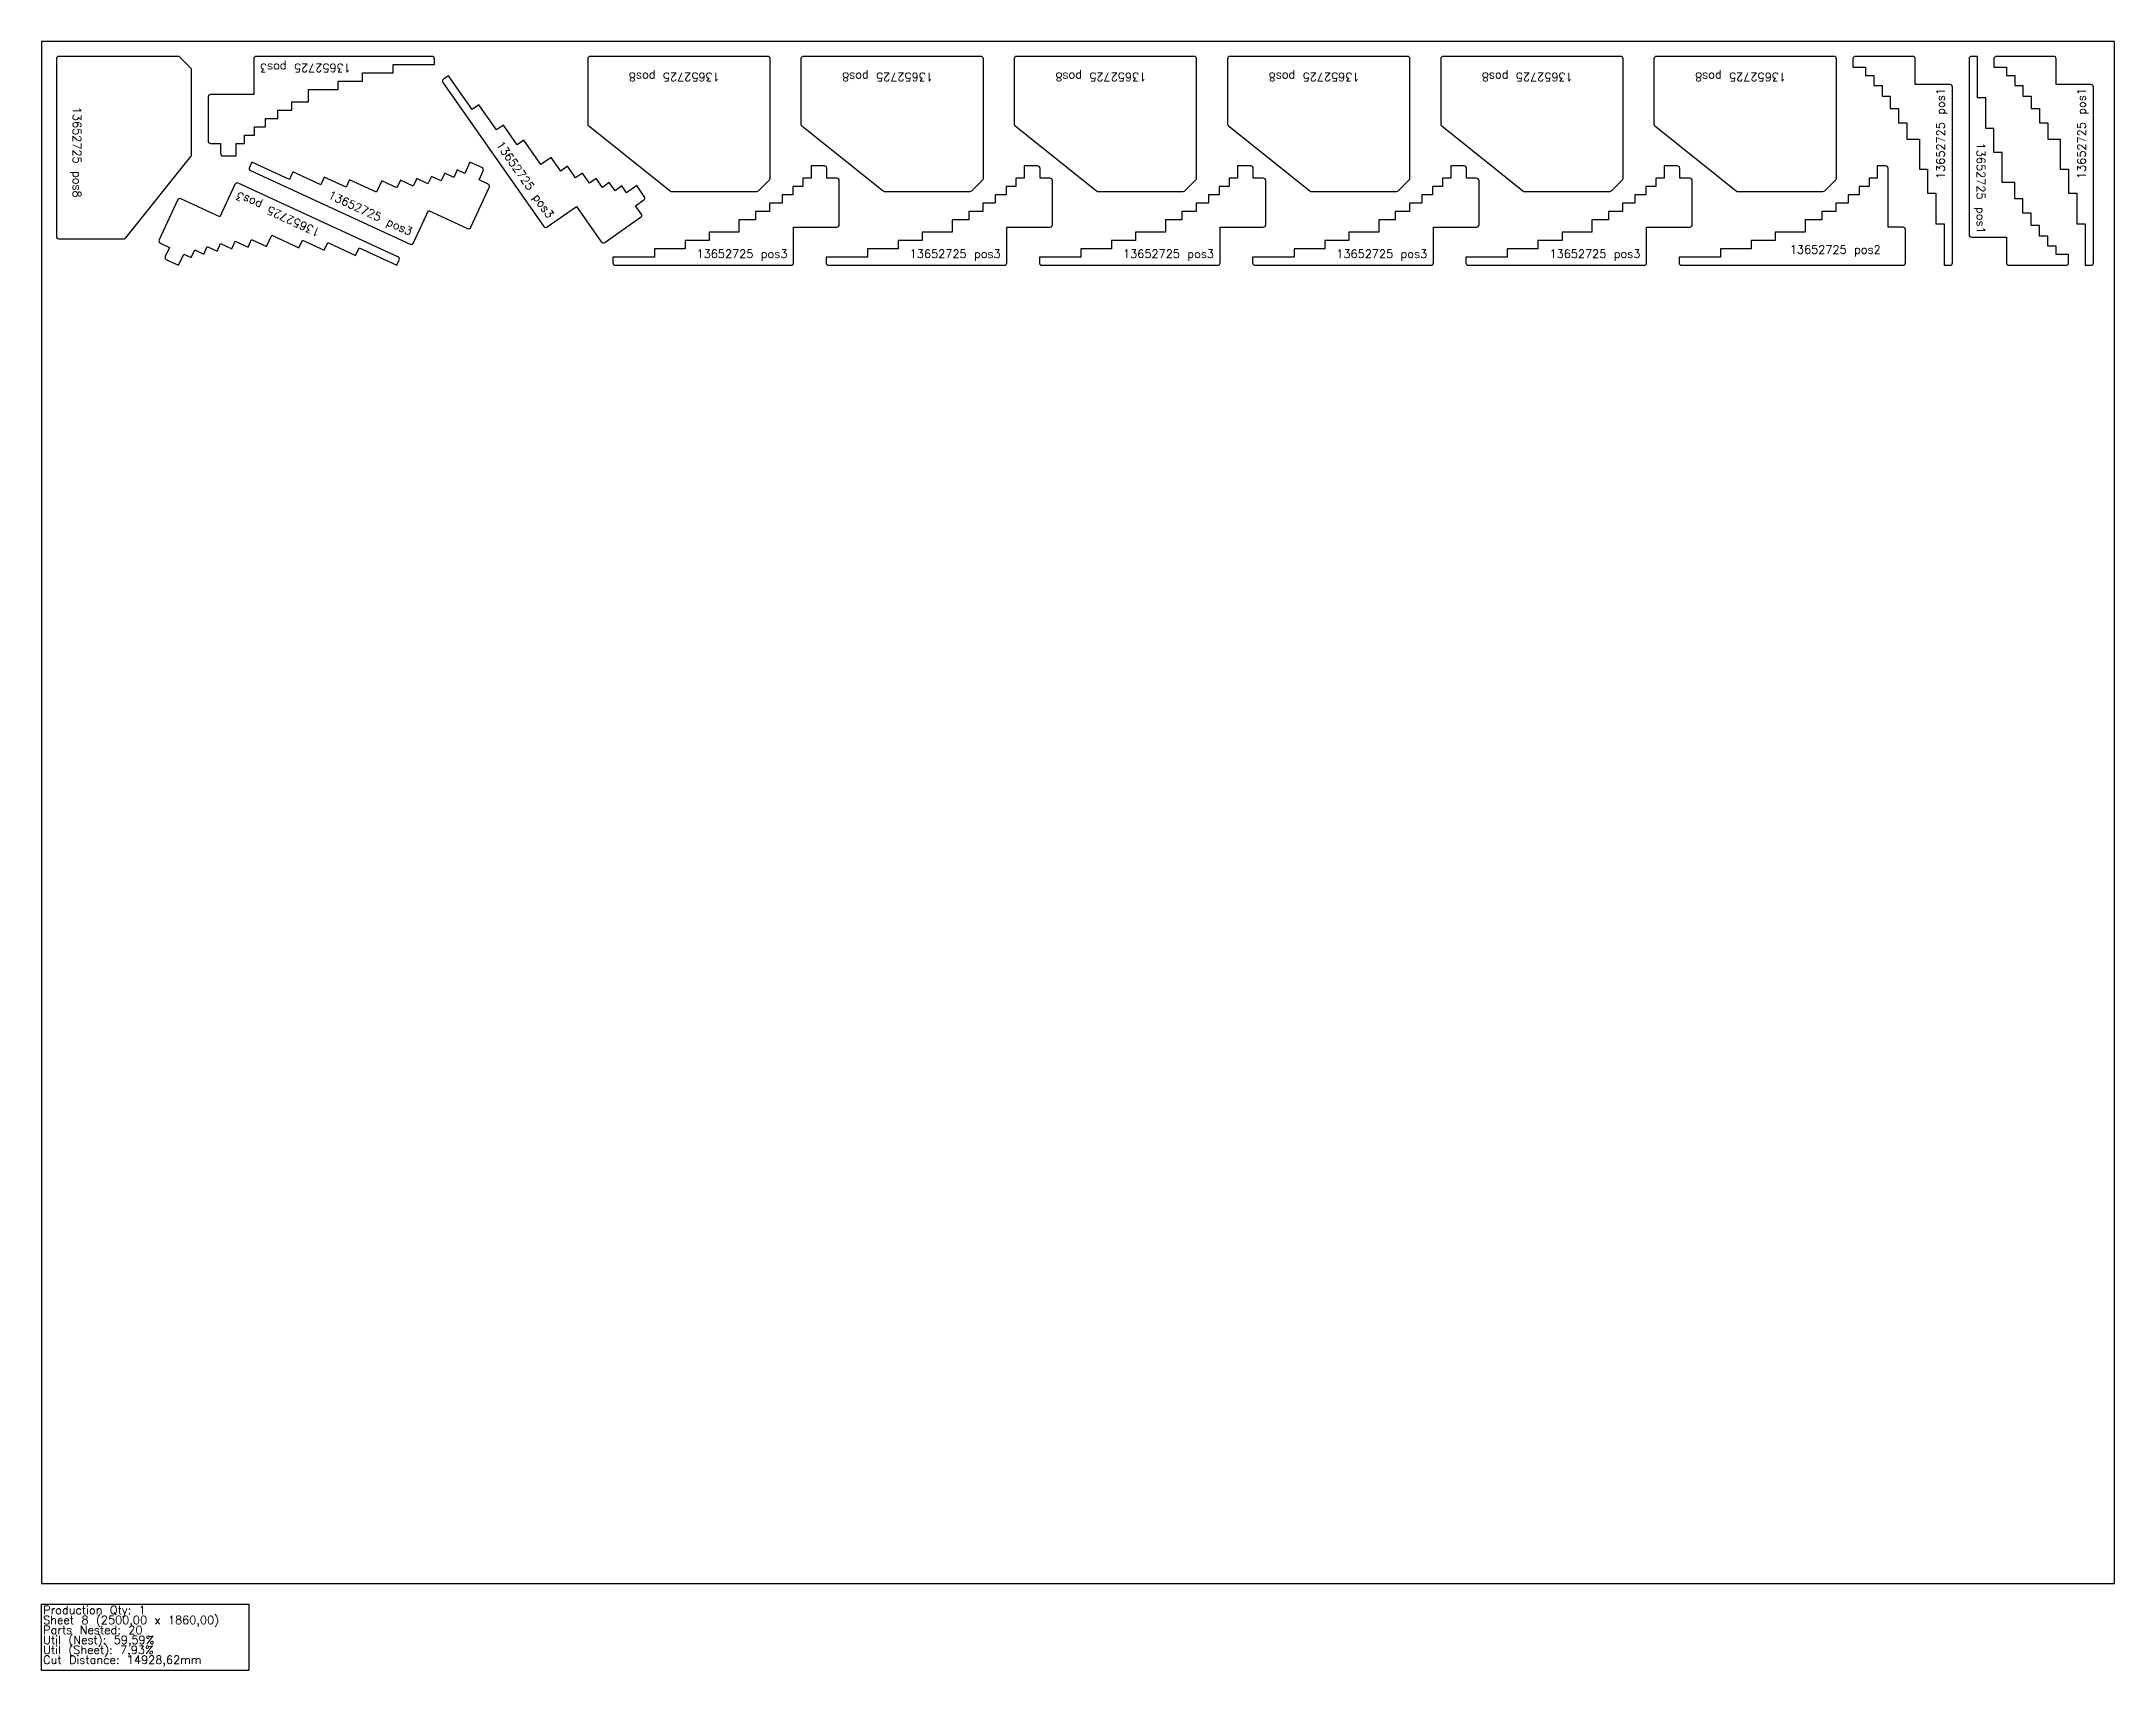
# Model space of a CAD drawing. Header units: millimetres. Extents: x 18375 to 20875, y -105 to 1860.
import ezdxf

# ---------------------------------------------------------------- set-up
doc = ezdxf.new("R2010")
doc.units = ezdxf.units.MM
for name, color, linetype in [('13652725', 7, 'Continuous'), ('sheet', 24, 'Continuous'), ('Stats', 7, 'Continuous'), ('Texto', 7, 'Continuous')]:
    doc.layers.add(name, color=color, linetype=linetype)
doc.styles.get("Standard").update_dxf_attribs({"font": 'txt.shx'})

msp = doc.modelspace()

# ---------------------------------------------------------------- linework, layer by layer
at = {"color": 5}
for points in [[(18393, 1625, 0.414214), (18396, 1622), (18474.6, 1622, 0.227838), (18476.9, 1623.1), (18555.3, 1721.2, 0.170304), (18556, 1723.1), (18556, 1825.8, 0.198912), (18555.1, 1827.9), (18541.9, 1841.1, 0.198912), (18539.8, 1842), (18396, 1842, 0.414214), (18393, 1839)], [(19036.8, 1842, 0.414214), (19033.8, 1839), (19033.8, 1760.4, 0.227838), (19034.9, 1758.1), (19133, 1679.7, 0.170304), (19134.8, 1679), (19237.5, 1679, 0.198912), (19239.7, 1679.9), (19252.9, 1693.1, 0.198912), (19253.8, 1695.2), (19253.8, 1839, 0.414214), (19250.8, 1842)], [(19293.9, 1842, 0.414214), (19290.9, 1839), (19290.9, 1760.4, 0.227838), (19292.1, 1758.1), (19390.1, 1679.7, 0.170304), (19392, 1679), (19494.7, 1679, 0.198912), (19496.8, 1679.9), (19510.1, 1693.1, 0.198912), (19510.9, 1695.2), (19510.9, 1839, 0.414214), (19507.9, 1842)], [(19551.1, 1842, 0.414214), (19548.1, 1839), (19548.1, 1760.4, 0.227838), (19549.2, 1758.1), (19647.3, 1679.7, 0.170304), (19649.2, 1679), (19751.9, 1679, 0.198912), (19754, 1679.9), (19767.2, 1693.1, 0.198912), (19768.1, 1695.2), (19768.1, 1839, 0.414214), (19765.1, 1842)], [(19808.3, 1842, 0.414214), (19805.3, 1839), (19805.3, 1760.4, 0.227838), (19806.4, 1758.1), (19904.4, 1679.7, 0.170304), (19906.3, 1679), (20009, 1679, 0.198912), (20011.1, 1679.9), (20024.4, 1693.1, 0.198912), (20025.3, 1695.2), (20025.3, 1839, 0.414214), (20022.3, 1842)], [(20065.4, 1842, 0.414214), (20062.4, 1839), (20062.4, 1760.4, 0.227838), (20063.6, 1758.1), (20161.6, 1679.7, 0.170304), (20163.5, 1679), (20266.2, 1679, 0.198912), (20268.3, 1679.9), (20281.6, 1693.1, 0.198912), (20282.4, 1695.2), (20282.4, 1839, 0.414214), (20279.4, 1842)], [(20322.6, 1842, 0.414214), (20319.6, 1839), (20319.6, 1760.4, 0.227838), (20320.7, 1758.1), (20418.8, 1679.7, 0.170304), (20420.6, 1679), (20523.3, 1679, 0.198912), (20525.5, 1679.9), (20538.7, 1693.1, 0.198912), (20539.6, 1695.2), (20539.6, 1839, 0.414214), (20536.6, 1842)], [(20622.9, 1633, 0.414214), (20619.9, 1636), (20601.9, 1636), (20601.9, 1707, 0.414214), (20598.9, 1710), (20588.9, 1710), (20588.9, 1695), (20578.9, 1695), (20578.9, 1685), (20566.9, 1685), (20566.9, 1675), (20553.9, 1675), (20553.9, 1665), (20538.9, 1665), (20538.9, 1655), (20521.9, 1655), (20521.9, 1645), (20501.9, 1645), (20501.9, 1630), (20465.9, 1630), (20465.9, 1620), (20436.9, 1620), (20436.9, 1610), (20399.9, 1610), (20399.9, 1600), (20349.9, 1600), (20349.9, 1593, 0.414214), (20352.9, 1590), (20619.9, 1590, 0.414214), (20622.9, 1593)]]:
    msp.add_lwpolyline(points, format="xyb", close=True, dxfattribs=at)
at = {"layer": '13652725', "color": 5}
for points in [[(18634, 1842, 0.414214), (18631, 1839), (18631, 1796), (18579, 1796, 0.414214), (18576, 1793), (18576, 1740, 0.414214), (18579, 1737), (18591, 1737), (18591, 1725, 0.414214), (18594, 1722), (18610, 1722), (18610, 1737), (18620, 1737), (18620, 1747), (18632, 1747), (18632, 1757), (18645, 1757), (18645, 1767), (18660, 1767), (18660, 1777), (18677, 1777), (18677, 1787), (18697, 1787), (18697, 1802), (18733, 1802), (18733, 1812), (18762, 1812), (18762, 1822), (18799, 1822), (18799, 1832), (18849, 1832), (18849, 1839, 0.414214), (18846, 1842)], [(20669.6, 1640), (20669.6, 1590), (20676.6, 1590, 0.414214), (20679.6, 1593), (20679.6, 1805, 0.414214), (20676.6, 1808), (20634.6, 1808), (20634.6, 1839, 0.414214), (20631.6, 1842), (20562.6, 1842, 0.414214), (20559.6, 1839), (20559.6, 1829), (20574.6, 1829), (20574.6, 1819), (20584.6, 1819), (20584.6, 1807), (20594.6, 1807), (20594.6, 1794), (20604.6, 1794), (20604.6, 1779), (20614.6, 1779), (20614.6, 1762), (20624.6, 1762), (20624.6, 1742), (20639.6, 1742), (20639.6, 1706), (20649.6, 1706), (20649.6, 1677), (20659.6, 1677), (20659.6, 1640)], [(20709.6, 1792), (20709.6, 1842), (20702.6, 1842, 0.414214), (20699.6, 1839), (20699.6, 1627, 0.414214), (20702.6, 1624), (20744.6, 1624), (20744.6, 1593, 0.414214), (20747.6, 1590), (20816.6, 1590, 0.414214), (20819.6, 1593), (20819.6, 1603), (20804.6, 1603), (20804.6, 1613), (20794.6, 1613), (20794.6, 1625), (20784.6, 1625), (20784.6, 1638), (20774.6, 1638), (20774.6, 1653), (20764.6, 1653), (20764.6, 1670), (20754.6, 1670), (20754.6, 1690), (20739.6, 1690), (20739.6, 1726), (20729.6, 1726), (20729.6, 1755), (20719.6, 1755), (20719.6, 1792)], [(20839.6, 1640), (20839.6, 1590), (20846.6, 1590, 0.414214), (20849.6, 1593), (20849.6, 1805, 0.414214), (20846.6, 1808), (20804.6, 1808), (20804.6, 1839, 0.414214), (20801.6, 1842), (20732.6, 1842, 0.414214), (20729.6, 1839), (20729.6, 1829), (20744.6, 1829), (20744.6, 1819), (20754.6, 1819), (20754.6, 1807), (20764.6, 1807), (20764.6, 1794), (20774.6, 1794), (20774.6, 1779), (20784.6, 1779), (20784.6, 1762), (20794.6, 1762), (20794.6, 1742), (20809.6, 1742), (20809.6, 1706), (20819.6, 1706), (20819.6, 1677), (20829.6, 1677), (20829.6, 1640)], [(18980.8, 1636.9, 0.414214), (18985, 1636.2), (19020.2, 1660.8), (19050, 1618.2, 0.414214), (19054.2, 1617.5), (19097.6, 1647.9, 0.414214), (19098.4, 1652.1), (19091.5, 1661.9), (19101.3, 1668.8, 0.414214), (19102, 1673), (19092.9, 1686.1), (19080.6, 1677.5), (19074.8, 1685.7), (19066.7, 1679.9), (19059.8, 1689.7), (19051.6, 1684), (19044.1, 1694.7), (19035.9, 1688.9), (19027.3, 1701.2), (19019.1, 1695.5), (19009.4, 1709.4), (19001.2, 1703.7), (18989.7, 1720), (18977.4, 1711.4), (18956.8, 1740.9), (18948.6, 1735.2), (18932, 1759), (18923.8, 1753.2), (18902.5, 1783.5), (18894.4, 1777.8), (18865.7, 1818.7), (18859.9, 1814.7, 0.414214), (18859.2, 1810.6)], [(18819.7, 1615.5, 0.414214), (18823.7, 1617), (18841.7, 1656.1), (18888.9, 1634.3, 0.414214), (18892.9, 1635.8), (18915.1, 1683.9, 0.414214), (18913.6, 1687.9), (18902.7, 1692.9), (18907.7, 1703.8, 0.414214), (18906.2, 1707.8), (18891.7, 1714.5), (18885.4, 1700.9), (18876.3, 1705), (18872.2, 1696), (18861.3, 1701), (18857.1, 1691.9), (18845.3, 1697.3), (18841.1, 1688.2), (18827.5, 1694.5), (18823.3, 1685.4), (18807.8, 1692.5), (18803.7, 1683.5), (18785.5, 1691.8), (18779.2, 1678.2), (18746.5, 1693.2), (18742.3, 1684.2), (18716, 1696.3), (18711.8, 1687.2), (18678.2, 1702.7), (18674, 1693.6), (18628.6, 1714.5), (18625.7, 1708.1, 0.414214), (18627.1, 1704.2)], [(19279.1, 1590, 0.414214), (19282.1, 1593), (19282.1, 1636), (19334.1, 1636, 0.414214), (19337.1, 1639), (19337.1, 1692, 0.414214), (19334.1, 1695), (19322.1, 1695), (19322.1, 1707, 0.414214), (19319.1, 1710), (19303.1, 1710), (19303.1, 1695), (19293.1, 1695), (19293.1, 1685), (19281.1, 1685), (19281.1, 1675), (19268.1, 1675), (19268.1, 1665), (19253.1, 1665), (19253.1, 1655), (19236.1, 1655), (19236.1, 1645), (19216.1, 1645), (19216.1, 1630), (19180.1, 1630), (19180.1, 1620), (19151.1, 1620), (19151.1, 1610), (19114.1, 1610), (19114.1, 1600), (19064.1, 1600), (19064.1, 1593, 0.414214), (19067.1, 1590)], [(19536.2, 1590, 0.414214), (19539.2, 1593), (19539.2, 1636), (19591.2, 1636, 0.414214), (19594.2, 1639), (19594.2, 1692, 0.414214), (19591.2, 1695), (19579.2, 1695), (19579.2, 1707, 0.414214), (19576.2, 1710), (19560.2, 1710), (19560.2, 1695), (19550.2, 1695), (19550.2, 1685), (19538.2, 1685), (19538.2, 1675), (19525.2, 1675), (19525.2, 1665), (19510.2, 1665), (19510.2, 1655), (19493.2, 1655), (19493.2, 1645), (19473.2, 1645), (19473.2, 1630), (19437.2, 1630), (19437.2, 1620), (19408.2, 1620), (19408.2, 1610), (19371.2, 1610), (19371.2, 1600), (19321.2, 1600), (19321.2, 1593, 0.414214), (19324.2, 1590)], [(19793.4, 1590, 0.414214), (19796.4, 1593), (19796.4, 1636), (19848.4, 1636, 0.414214), (19851.4, 1639), (19851.4, 1692, 0.414214), (19848.4, 1695), (19836.4, 1695), (19836.4, 1707, 0.414214), (19833.4, 1710), (19817.4, 1710), (19817.4, 1695), (19807.4, 1695), (19807.4, 1685), (19795.4, 1685), (19795.4, 1675), (19782.4, 1675), (19782.4, 1665), (19767.4, 1665), (19767.4, 1655), (19750.4, 1655), (19750.4, 1645), (19730.4, 1645), (19730.4, 1630), (19694.4, 1630), (19694.4, 1620), (19665.4, 1620), (19665.4, 1610), (19628.4, 1610), (19628.4, 1600), (19578.4, 1600), (19578.4, 1593, 0.414214), (19581.4, 1590)], [(20050.6, 1590, 0.414214), (20053.6, 1593), (20053.6, 1636), (20105.6, 1636, 0.414214), (20108.6, 1639), (20108.6, 1692, 0.414214), (20105.6, 1695), (20093.6, 1695), (20093.6, 1707, 0.414214), (20090.6, 1710), (20074.6, 1710), (20074.6, 1695), (20064.6, 1695), (20064.6, 1685), (20052.6, 1685), (20052.6, 1675), (20039.6, 1675), (20039.6, 1665), (20024.6, 1665), (20024.6, 1655), (20007.6, 1655), (20007.6, 1645), (19987.6, 1645), (19987.6, 1630), (19951.6, 1630), (19951.6, 1620), (19922.6, 1620), (19922.6, 1610), (19885.6, 1610), (19885.6, 1600), (19835.6, 1600), (19835.6, 1593, 0.414214), (19838.6, 1590)], [(20307.7, 1590, 0.414214), (20310.7, 1593), (20310.7, 1636), (20362.7, 1636, 0.414214), (20365.7, 1639), (20365.7, 1692, 0.414214), (20362.7, 1695), (20350.7, 1695), (20350.7, 1707, 0.414214), (20347.7, 1710), (20331.7, 1710), (20331.7, 1695), (20321.7, 1695), (20321.7, 1685), (20309.7, 1685), (20309.7, 1675), (20296.7, 1675), (20296.7, 1665), (20281.7, 1665), (20281.7, 1655), (20264.7, 1655), (20264.7, 1645), (20244.7, 1645), (20244.7, 1630), (20208.7, 1630), (20208.7, 1620), (20179.7, 1620), (20179.7, 1610), (20142.7, 1610), (20142.7, 1600), (20092.7, 1600), (20092.7, 1593, 0.414214), (20095.7, 1590)], [(18612.3, 1689, 0.414214), (18608.3, 1687.5), (18590.3, 1648.4), (18543.1, 1670.2, 0.414214), (18539.1, 1668.7), (18517, 1620.6, 0.414214), (18518.4, 1616.6), (18529.3, 1611.6), (18524.3, 1600.7, 0.414214), (18525.8, 1596.7), (18540.3, 1590), (18546.6, 1603.6), (18555.7, 1599.4), (18559.9, 1608.5), (18570.8, 1603.5), (18574.9, 1612.6), (18586.7, 1607.2), (18590.9, 1616.2), (18604.6, 1610), (18608.7, 1619.1), (18624.2, 1611.9), (18628.4, 1621), (18646.5, 1612.7), (18652.8, 1626.3), (18685.5, 1611.2), (18689.7, 1620.3), (18716, 1608.2), (18720.2, 1617.3), (18753.8, 1601.8), (18758, 1610.9), (18803.4, 1590), (18806.3, 1596.4, 0.414214), (18804.9, 1600.3)]]:
    msp.add_lwpolyline(points, format="xyb", close=True, dxfattribs=at)
at = {"layer": 'sheet', "color": 7}
msp.add_lwpolyline([(18375, 0), (20875, 0), (20875, 1860), (18375, 1860)], close=True, dxfattribs=at)
at = {"layer": 'Stats', "color": 151}
msp.add_lwpolyline([(18375, -25), (18625, -25), (18625, -105), (18375, -105), (18375, -25)], close=True, dxfattribs=at)

# ---------------------------------------------------------------- texts
at = {"layer": 'Stats', "color": 60}
for s, p in [('Sheet 8 (2500,00 x 1860,00)', (18377, -49)), ('Production Qty: 1', (18377, -37)), ('Parts Nested: 20', (18377, -61)), ('Util (Nest): 59,59%', (18377, -73)), ('Util (Sheet): 7,93%', (18377, -85)), ('Cut Distance: 14928,62mm', (18377, -97))]:
    msp.add_text(s, height=10, dxfattribs=at).set_placement(p)
at = {"layer": 'Texto', "color": 5, "char_height": 10, "width": 122.875, "attachment_point": 1}
for s, insert, rotation in [('13652725 pos3', (18748.1, 1823.1), 180), ('13652725 pos8', (19193, 1812.1), 180), ('13652725 pos8', (19450.1, 1812.1), 180), ('13652725 pos8', (19707.3, 1812.1), 180), ('13652725 pos8', (19964.5, 1812.1), 180), ('13652725 pos8', (20221.6, 1812.1), 180), ('13652725 pos8', (20478.8, 1812.1), 180), ('13652725 pos8', (18422.9, 1781.2), 270), ('13652725 pos1', (20660.2, 1694.1), 90), ('13652725 pos1', (20830.2, 1694.1), 90), ('13652725 pos3', (18930.9, 1741.2), 305), ('13652725 pos1', (20718.9, 1737.9), 270), ('13652725 pos3', (18708, 1624.1), 155.2857), ('13652725 pos3', (18724, 1680.4), 335.2856)]:
    msp.add_mtext(s, dxfattribs=dict(at, insert=insert, rotation=rotation))
for s, insert in [('13652725 pos3', (19165, 1608.9)), ('13652725 pos3', (19422.1, 1608.9)), ('13652725 pos3', (19679.3, 1608.9)), ('13652725 pos3', (19936.5, 1608.9)), ('13652725 pos3', (20193.6, 1608.9)), ('13652725 pos2', (20483.4, 1614))]:
    msp.add_mtext(s, dxfattribs=dict(at, insert=insert))

doc.saveas('drawing.dxf')
